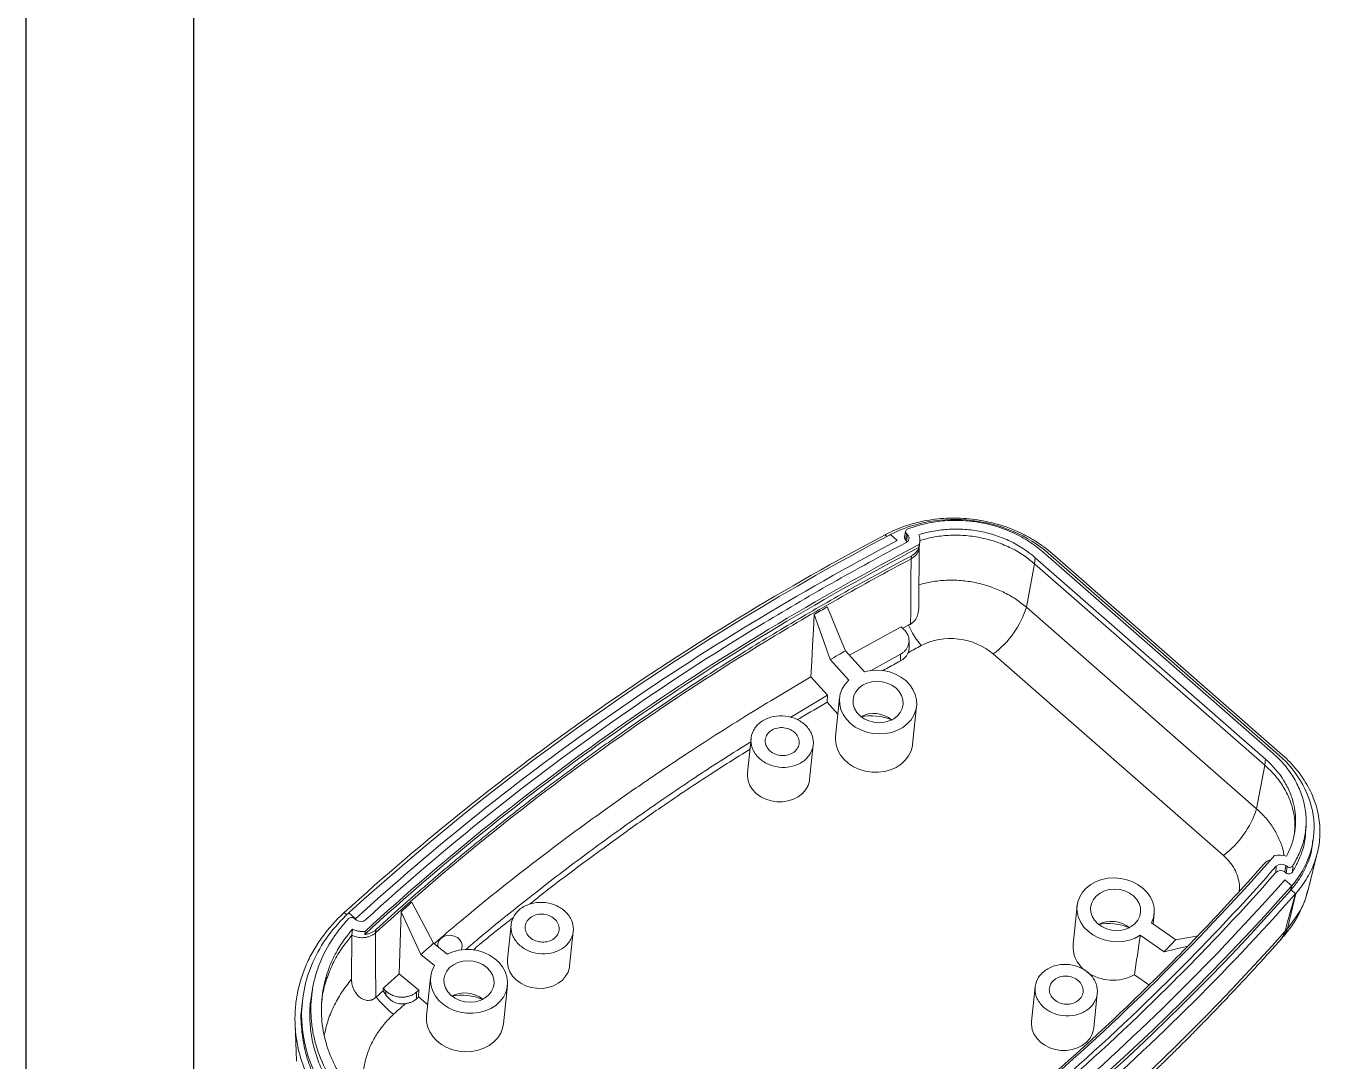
# Model space of a CAD drawing. Header units: inches. Extents: x 2768 to 3285, y 323 to 492.
# Drawn here: x 3046.95 to 3094.58, y 352.62 to 390.72 of the extents above; entities that cross this region are included whole.
import ezdxf

# ---------------------------------------------------------------- set-up
doc = ezdxf.new("R2010")
doc.units = ezdxf.units.IN

msp = doc.modelspace()

# ---------------------------------------------------------------- linework, layer by layer
for p, q in [((3046.948, 491.935), (3046.948, 323.421)), ((3053.115, 487.923), (3053.115, 327.433)), ((3046.948, 401.437), (3046.948, 323.421))]:
    msp.add_line(p, q)
at = {"color": 7, "linetype": 'Continuous', "lineweight": 15}
for p, q in [((3079.012, 371.779), (3078.762, 371.998)), ((3079.012, 371.779), (3078.762, 371.998)), ((3079.323, 372.123), (3079.286, 371.899)), ((3079.353, 372.036), (3079.318, 371.803)), ((3079.395, 371.992), (3079.353, 372.036)), ((3078.638, 371.932), (3078.569, 371.992)), ((3079.318, 371.803), (3079.36, 371.759)), ((3079.36, 371.759), (3079.395, 371.992)), ((3079.36, 371.759), (3079.383, 371.731)), ((3079.812, 371.521), (3079.824, 371.634)), ((3079.814, 369.42), (3079.828, 371.542)), ((3079.826, 371.518), (3079.849, 371.744)), ((3079.536, 371.215), (3079.524, 371.102)), ((3084.072, 370.922), (3084.096, 371.148)), ((3092.568, 363.737), (3084.096, 371.148)), ((3084.371, 371.361), (3092.843, 363.951)), ((3084.573, 371.311), (3093.045, 363.9)), ((3084.722, 371.297), (3093.194, 363.886)), ((3083.769, 369.323), (3084.072, 370.922)), ((3092.544, 363.511), (3084.072, 370.922)), ((3083.769, 369.323), (3092.241, 361.912)), ((3079.158, 368.61), (3077.258, 367.561)), ((3079.158, 368.61), (3079.261, 368.511)), ((3079.426, 368.662), (3079.218, 368.552)), ((3077.112, 367.723), (3077.808, 366.954)), ((3079.449, 367.848), (3079.451, 368.091)), ((3077.235, 366.642), (3076.55, 367.399)), ((3079.131, 367.596), (3078.03, 366.983)), ((3082.545, 367.607), (3091.017, 360.196)), ((3075.838, 366.761), (3076.448, 366.088)), ((3076.448, 366.088), (3075.094, 365.278)), ((3076.448, 366.088), (3076.434, 365.831)), ((3076.434, 365.831), (3076.831, 365.393)), ((3076.893, 365.987), (3076.745, 364.574)), ((3079.579, 364.276), (3079.728, 365.689)), ((3073.637, 364.501), (3073.504, 363.229)), ((3075.791, 362.989), (3075.925, 364.261)), ((3092.544, 363.511), (3092.241, 361.912)), ((3092.568, 363.737), (3092.544, 363.511)), ((3094.051, 361.096), (3094.061, 361.323)), ((3094.324, 360.747), (3094.339, 360.888)), ((3094.141, 358.93), (3094.475, 360.277)), ((3092.949, 359.561), (3092.962, 359.794)), ((3093.311, 359.818), (3093.279, 359.584)), ((3093.362, 359.781), (3093.311, 359.818)), ((3093.362, 359.781), (3093.329, 359.546)), ((3093.574, 359.813), (3093.563, 359.582)), ((3093.279, 359.584), (3093.329, 359.546)), ((3093.532, 359.077), (3093.282, 359.296)), ((3093.282, 359.296), (3093.532, 359.077)), ((3093.382, 357.509), (3093.685, 358.797)), ((3093.512, 359.054), (3093.497, 358.913)), ((3093.507, 358.925), (3093.671, 358.781)), ((3093.671, 358.781), (3093.507, 358.925)), ((3093.685, 358.797), (3093.671, 358.781)), ((3061.152, 358.474), (3061.954, 356.962)), ((3085.635, 358.34), (3085.486, 356.927)), ((3058.666, 358.089), (3058.761, 358.006)), ((3058.831, 358.079), (3058.84, 358.087)), ((3058.831, 358.079), (3059.078, 357.863)), ((3058.831, 358.079), (3059.078, 357.863)), ((3059.022, 357.883), (3059.114, 357.815)), ((3060.754, 358.123), (3060.684, 355.831)), ((3061.486, 356.549), (3060.754, 358.123)), ((3088.373, 357.711), (3089.264, 357.093)), ((3088.43, 357.672), (3088.469, 358.042)), ((3058.943, 357.253), (3058.931, 355.636)), ((3058.943, 357.253), (3058.967, 357.479)), ((3059.428, 357.396), (3059.416, 357.283)), ((3059.828, 357.458), (3059.816, 357.345)), ((3064.804, 357.639), (3064.671, 356.368)), ((3066.958, 356.127), (3067.092, 357.399)), ((3088.838, 356.65), (3087.962, 357.258)), ((3061.954, 356.962), (3062.453, 356.554)), ((3061.99, 356.137), (3061.486, 356.549)), ((3060.684, 355.831), (3061.407, 355.241)), ((3061.838, 355.706), (3061.689, 354.293)), ((3064.523, 353.995), (3064.672, 355.408)), ((3084.092, 355.356), (3083.958, 354.084)), ((3087.743, 355.802), (3088.274, 355.433)), ((3057.499, 355.284), (3057.461, 355.06)), ((3060.096, 355.303), (3060.198, 355.204)), ((3060.198, 355.204), (3060.199, 355.058)), ((3061.319, 355.163), (3061.407, 355.241)), ((3061.319, 354.915), (3061.319, 355.163)), ((3061.407, 355.241), (3061.399, 354.986)), ((3061.399, 354.986), (3061.733, 354.713)), ((3086.246, 353.843), (3086.379, 355.115)), ((3057.122, 354.812), (3057.107, 354.671)), ((3056.854, 354.012), (3056.901, 352.625))]:
    msp.add_line(p, q, dxfattribs=at)
at = {"color": 7, "linetype": 'Continuous', "lineweight": 15, "flags": 128}
for points in [[(3078.589, 372.002), (3078.578, 371.996), (3078.569, 371.992)], [(3076.439, 369.339), (3076.58, 368.999), (3076.722, 368.66), (3076.917, 368.191), (3077.112, 367.723)], [(3075.961, 369.063), (3075.93, 368.488), (3075.9, 367.912), (3075.869, 367.337), (3075.838, 366.761)], [(3076.55, 367.399), (3076.426, 367.749), (3076.302, 368.099), (3076.131, 368.581), (3075.961, 369.063)], [(3079.131, 367.596), (3079.13, 367.472), (3079.13, 367.347)], [(3077.808, 366.954), (3078.034, 366.999), (3078.267, 367.013), (3078.502, 366.995), (3078.731, 366.946), (3078.949, 366.866), (3079.15, 366.758), (3079.327, 366.625), (3079.477, 366.471), (3079.595, 366.299), (3079.678, 366.115), (3079.724, 365.923), (3079.731, 365.729), (3079.7, 365.538), (3079.63, 365.355), (3079.525, 365.185), (3079.386, 365.033), (3079.219, 364.903), (3079.026, 364.799), (3078.814, 364.722), (3078.588, 364.677), (3078.355, 364.662), (3078.12, 364.68), (3077.891, 364.73), (3077.673, 364.81), (3077.472, 364.917), (3077.294, 365.05), (3077.145, 365.205), (3077.026, 365.376), (3076.943, 365.56), (3076.897, 365.752), (3076.89, 365.946), (3076.921, 366.137), (3076.991, 366.32), (3077.096, 366.49), (3077.235, 366.642)], [(3078.97, 366.35), (3079.09, 366.221), (3079.176, 366.075), (3079.224, 365.919), (3079.232, 365.76), (3079.2, 365.604), (3079.129, 365.458), (3079.023, 365.329), (3078.885, 365.222), (3078.722, 365.142), (3078.541, 365.092), (3078.35, 365.075), (3078.158, 365.091), (3077.972, 365.14), (3077.801, 365.22), (3077.652, 365.326), (3077.532, 365.455), (3077.446, 365.6), (3077.397, 365.756), (3077.389, 365.916), (3077.421, 366.072), (3077.492, 366.218), (3077.598, 366.347), (3077.736, 366.454), (3077.899, 366.534), (3078.08, 366.584), (3078.271, 366.601), (3078.464, 366.585), (3078.65, 366.536), (3078.821, 366.456), (3078.97, 366.35)], [(3076.745, 364.574), (3076.74, 364.454), (3076.763, 364.259), (3076.825, 364.068), (3076.924, 363.888), (3077.057, 363.722), (3077.221, 363.576), (3077.411, 363.453), (3077.621, 363.357), (3077.847, 363.29), (3078.081, 363.255), (3078.317, 363.252), (3078.549, 363.282), (3078.771, 363.343), (3078.975, 363.434), (3079.157, 363.552), (3079.312, 363.695), (3079.435, 363.857), (3079.523, 364.036), (3079.573, 364.225), (3079.579, 364.276)], [(3073.504, 363.229), (3073.5, 363.113), (3073.527, 362.938), (3073.593, 362.77), (3073.694, 362.613), (3073.828, 362.473), (3073.99, 362.354), (3074.174, 362.262), (3074.374, 362.198), (3074.584, 362.165), (3074.795, 362.164), (3075.002, 362.196), (3075.197, 362.258), (3075.372, 362.35), (3075.524, 362.467), (3075.645, 362.607), (3075.732, 362.763), (3075.783, 362.931), (3075.791, 362.989)], [(3087.962, 357.258), (3087.77, 357.153), (3087.558, 357.076), (3087.332, 357.03), (3087.099, 357.016), (3086.864, 357.033), (3086.635, 357.082), (3086.417, 357.162), (3086.216, 357.269), (3086.038, 357.402), (3085.888, 357.556), (3085.769, 357.727), (3085.685, 357.911), (3085.639, 358.103), (3085.631, 358.297), (3085.662, 358.488), (3085.731, 358.671), (3085.836, 358.841), (3085.974, 358.994), (3086.141, 359.124), (3086.334, 359.229), (3086.545, 359.306), (3086.771, 359.352), (3087.004, 359.367), (3087.239, 359.349), (3087.468, 359.3), (3087.687, 359.221), (3087.887, 359.114), (3088.066, 358.981), (3088.216, 358.827), (3088.335, 358.656), (3088.418, 358.472), (3088.465, 358.28), (3088.473, 358.086), (3088.442, 357.895), (3088.373, 357.711)], [(3087.711, 358.703), (3087.831, 358.574), (3087.917, 358.429), (3087.965, 358.273), (3087.974, 358.113), (3087.942, 357.957), (3087.871, 357.811), (3087.764, 357.682), (3087.626, 357.575), (3087.464, 357.495), (3087.283, 357.445), (3087.092, 357.428), (3086.899, 357.444), (3086.713, 357.493), (3086.542, 357.573), (3086.393, 357.679), (3086.273, 357.808), (3086.187, 357.954), (3086.139, 358.11), (3086.13, 358.269), (3086.162, 358.425), (3086.233, 358.571), (3086.34, 358.7), (3086.478, 358.807), (3086.64, 358.887), (3086.821, 358.937), (3087.012, 358.954), (3087.205, 358.938), (3087.391, 358.889), (3087.562, 358.809), (3087.711, 358.703)], [(3093.287, 357.403), (3093.383, 357.747), (3093.479, 358.092), (3093.575, 358.437), (3093.671, 358.781)], [(3093.671, 358.781), (3093.575, 358.437), (3093.479, 358.092), (3093.383, 357.747), (3093.287, 357.403)], [(3093.532, 359.077), (3093.525, 359.034), (3093.518, 358.991), (3093.512, 358.958), (3093.507, 358.925)], [(3093.532, 359.077), (3093.526, 359.039), (3093.52, 359.001), (3093.513, 358.963), (3093.507, 358.925)], [(3058.666, 358.089), (3058.658, 358.082), (3058.652, 358.076)], [(3062.115, 356.83), (3062.114, 356.833), (3062.11, 356.943), (3062.146, 357.049), (3062.218, 357.139), (3062.321, 357.207), (3062.444, 357.246), (3062.577, 357.253), (3062.708, 357.227), (3062.826, 357.171), (3062.92, 357.089), (3062.982, 356.988), (3063.005, 356.879), (3062.989, 356.769), (3062.965, 356.717)], [(3062.115, 356.83), (3062.114, 356.833), (3062.11, 356.943), (3062.146, 357.049), (3062.218, 357.139), (3062.321, 357.207), (3062.444, 357.246), (3062.577, 357.253), (3062.708, 357.227), (3062.826, 357.171), (3062.92, 357.089), (3062.982, 356.988), (3063.005, 356.879), (3062.989, 356.769), (3062.965, 356.717)], [(3089.264, 357.093), (3089.469, 357.129), (3089.674, 357.165), (3089.958, 357.215), (3090.064, 357.234)], [(3089.674, 356.841), (3089.66, 356.838), (3089.441, 356.788), (3089.14, 356.719), (3088.838, 356.65)], [(3093.239, 357.221), (3093.227, 357.208), (3093.227, 357.207)], [(3062.453, 356.554), (3062.657, 356.643), (3062.878, 356.702), (3063.109, 356.73), (3063.344, 356.726), (3063.576, 356.69), (3063.8, 356.623), (3064.008, 356.527), (3064.197, 356.405), (3064.359, 356.26), (3064.492, 356.095), (3064.59, 355.916), (3064.653, 355.727), (3064.677, 355.533), (3064.662, 355.34), (3064.609, 355.153), (3064.519, 354.976), (3064.395, 354.816), (3064.239, 354.676), (3064.057, 354.56), (3063.853, 354.471), (3063.632, 354.412), (3063.401, 354.384), (3063.166, 354.388), (3062.934, 354.423), (3062.71, 354.49), (3062.501, 354.586), (3062.313, 354.708), (3062.15, 354.854), (3062.018, 355.018), (3061.919, 355.198), (3061.857, 355.387), (3061.833, 355.58), (3061.847, 355.774), (3061.9, 355.961), (3061.99, 356.137)], [(3063.914, 356.069), (3064.034, 355.94), (3064.12, 355.794), (3064.168, 355.638), (3064.176, 355.479), (3064.144, 355.323), (3064.074, 355.177), (3063.967, 355.048), (3063.829, 354.941), (3063.666, 354.86), (3063.485, 354.811), (3063.295, 354.794), (3063.102, 354.81), (3062.916, 354.859), (3062.745, 354.938), (3062.596, 355.045), (3062.476, 355.174), (3062.39, 355.319), (3062.341, 355.475), (3062.333, 355.635), (3062.365, 355.791), (3062.436, 355.937), (3062.543, 356.066), (3062.68, 356.173), (3062.843, 356.253), (3063.024, 356.303), (3063.215, 356.32), (3063.408, 356.304), (3063.594, 356.255), (3063.765, 356.175), (3063.914, 356.069)], [(3064.671, 356.368), (3064.667, 356.251), (3064.694, 356.077), (3064.76, 355.908), (3064.861, 355.751), (3064.995, 355.611), (3065.157, 355.493), (3065.341, 355.4), (3065.541, 355.336), (3065.751, 355.303), (3065.962, 355.302), (3066.169, 355.334), (3066.364, 355.397), (3066.539, 355.488), (3066.691, 355.606), (3066.812, 355.745), (3066.899, 355.901), (3066.95, 356.069), (3066.958, 356.127)], [(3060.096, 355.303), (3060.096, 355.258), (3060.096, 355.213)], [(3061.689, 354.293), (3061.688, 354.283), (3061.689, 354.088), (3061.73, 353.894), (3061.808, 353.707), (3061.922, 353.532), (3062.069, 353.374), (3062.245, 353.238), (3062.445, 353.126), (3062.662, 353.043), (3062.892, 352.99), (3063.128, 352.968), (3063.364, 352.98), (3063.592, 353.023), (3063.807, 353.098), (3064.002, 353.201), (3064.173, 353.331), (3064.314, 353.482), (3064.422, 353.653), (3064.493, 353.836), (3064.523, 353.995)], [(3083.958, 354.084), (3083.955, 353.967), (3083.982, 353.793), (3084.048, 353.624), (3084.149, 353.467), (3084.283, 353.327), (3084.444, 353.209), (3084.629, 353.116), (3084.829, 353.052), (3085.038, 353.019), (3085.25, 353.019), (3085.457, 353.05), (3085.651, 353.113), (3085.827, 353.204), (3085.978, 353.322), (3086.1, 353.461), (3086.187, 353.618), (3086.237, 353.786), (3086.246, 353.843)]]:
    msp.add_lwpolyline(points, dxfattribs=at)
at = {"color": 8, "linetype": 'Continuous', "lineweight": 15, "flags": 128}
msp.add_lwpolyline([(3093.382, 357.509), (3093.322, 357.345), (3093.239, 357.221)], dxfattribs=at)
at = {"color": 7, "linetype": 'Continuous', "lineweight": 15}
for centre, radius, start, end in [((3079.426, 372.108), 0.103, 102.1091, 224.7812), ((3079.396, 371.883), 0.112, 171.5934, 225.873), ((3079.273, 371.866), 0.176, 294.3746, 45.8606), ((3080.548, 370.326), 3.373, 306.2995, 342.7115), ((3083.132, 370.469), 4.124, 205.9942, 218.3366), ((3078.153, 364.341), 1.074, 51.0183, 116.9766), ((3078.037, 363.234), 2.097, 67.8095, 100.1854), ((3088.979, 362.944), 3.421, 306.5623, 342.4487), ((3093.127, 359.382), 0.253, 53.1558, 134.7186), ((3093.151, 359.604), 0.268, 53.1558, 134.7186), ((3093.453, 359.898), 0.148, 232.1403, 325.0145), ((3093.429, 359.675), 0.163, 232.1403, 325.0145), ((3058.93, 357.761), 0.153, 53.1255, 135.078), ((3059.276, 358.034), 0.272, 233.5538, 309.4963), ((3086.895, 356.694), 1.074, 51.0183, 116.9766), ((3086.778, 355.587), 2.097, 67.8095, 100.1854), ((3086.597, 356.847), 1.113, 175.8803, 232.0294), ((3086.952, 357.263), 1.662, 234.7487, 298.4108), ((3062.529, 357.037), 3.38, 217.3946, 232.6853), ((3063.097, 354.06), 1.074, 51.0183, 116.9766), ((3062.981, 352.953), 2.097, 67.8095, 100.1854)]:
    msp.add_arc(centre, radius, start, end, dxfattribs=at)
msp.add_ellipse((3087.537, 362.806), major_axis=(3.285, 23.966), ratio=0.049828, start_param=4.422654, end_param=4.485628, dxfattribs=at)
for points, knots in [([(3078.589, 372.002), (3078.822, 372.126), (3079.067, 372.23), (3079.573, 372.402), (3079.835, 372.469), (3080.242, 372.542), (3080.38, 372.561), (3080.656, 372.589), (3080.794, 372.598), (3081.209, 372.61), (3081.487, 372.599), (3081.905, 372.55), (3082.045, 372.529), (3082.319, 372.477), (3082.454, 372.447), (3082.855, 372.341), (3083.115, 372.251), (3083.495, 372.088), (3083.619, 372.029), (3083.859, 371.904), (3083.975, 371.837), (3084.313, 371.626), (3084.525, 371.469), (3084.722, 371.297)], [0, 0, 0, 0, 0.125, 0.125, 0.25, 0.25, 0.3125, 0.3125, 0.375, 0.375, 0.5, 0.5, 0.5625, 0.5625, 0.625, 0.625, 0.75, 0.75, 0.8125, 0.8125, 0.875, 0.875, 1, 1, 1, 1]), ([(3078.762, 371.998), (3079.645, 372.457), (3080.706, 372.641), (3082.821, 372.397), (3083.822, 371.968), (3084.573, 371.311)], [0, 0, 0, 0, 0.4945545, 0.4945545, 0.9945545, 0.9945545, 0.9945545, 0.9945545]), ([(3084.371, 371.361), (3084.213, 371.5), (3084.043, 371.628), (3083.772, 371.802), (3083.679, 371.858), (3083.487, 371.963), (3083.389, 372.012), (3083.092, 372.149), (3082.886, 372.228), (3082.568, 372.326), (3082.46, 372.356), (3082.241, 372.408), (3082.131, 372.43), (3081.799, 372.486), (3081.577, 372.509), (3081.242, 372.521), (3081.13, 372.522), (3080.906, 372.516), (3080.793, 372.509), (3080.46, 372.477), (3080.243, 372.442), (3079.924, 372.368), (3079.819, 372.339), (3079.663, 372.292), (3079.612, 372.275), (3079.508, 372.242), (3079.456, 372.225), (3079.404, 372.208)], [0, 0, 0, 0, 0.125, 0.125, 0.1875, 0.1875, 0.25, 0.25, 0.375, 0.375, 0.4375, 0.4375, 0.5, 0.5, 0.625, 0.625, 0.6875, 0.6875, 0.75, 0.75, 0.875, 0.875, 0.9375, 0.9375, 0.96875, 0.96875, 1, 1, 1, 1]), ([(3084.096, 371.148), (3083.822, 371.387), (3083.515, 371.589), (3083.002, 371.835), (3082.824, 371.907), (3082.461, 372.027), (3082.275, 372.076), (3081.896, 372.151), (3081.701, 372.177), (3081.314, 372.204), (3081.122, 372.206), (3080.738, 372.185), (3080.546, 372.163), (3080.17, 372.095), (3079.987, 372.049), (3079.81, 371.992)], [0, 0, 0, 0, 0.25, 0.25, 0.375, 0.375, 0.5, 0.5, 0.625, 0.625, 0.75, 0.75, 0.875, 0.875, 1, 1, 1, 1]), ([(3078.569, 371.992), (3076.737, 371.022), (3074.943, 370.003), (3071.433, 367.866), (3069.721, 366.749), (3067.222, 365.005), (3066.4, 364.411), (3064.781, 363.202), (3063.985, 362.586), (3061.639, 360.712), (3060.127, 359.422), (3058.666, 358.089)], [0.0008022, 0.0008022, 0.0008022, 0.0008022, 0.2499054, 0.2499054, 0.4999054, 0.4999054, 0.6249054, 0.6249054, 0.7499054, 0.7499054, 0.9991032, 0.9991032, 0.9991032, 0.9991032]), ([(3059.078, 357.863), (3060.535, 359.188), (3062.021, 360.464), (3063.568, 361.701), (3065.152, 362.969), (3066.791, 364.194), (3068.476, 365.37), (3070.162, 366.547), (3071.895, 367.675), (3073.676, 368.756), (3075.414, 369.811), (3077.188, 370.811), (3079.012, 371.779)], [0.0059305, 0.0059305, 0.0059305, 0.0059305, 0.25, 0.25, 0.25, 0.5, 0.5, 0.5, 0.75, 0.75, 0.75, 0.9940697, 0.9940697, 0.9940697, 0.9940697]), ([(3079.012, 371.779), (3077.188, 370.811), (3075.414, 369.811), (3073.676, 368.756), (3071.895, 367.675), (3070.162, 366.547), (3068.476, 365.37), (3066.791, 364.194), (3065.152, 362.969), (3063.568, 361.701), (3062.021, 360.464), (3060.535, 359.188), (3059.078, 357.863)], [0.0059305, 0.0059305, 0.0059305, 0.0059305, 0.2500003, 0.2500003, 0.2500003, 0.5000003, 0.5000003, 0.5000003, 0.7500003, 0.7500003, 0.7500003, 0.9940697, 0.9940697, 0.9940697, 0.9940697]), ([(3059.416, 357.283), (3062.401, 360.027), (3065.606, 362.603), (3072.425, 367.361), (3076.041, 369.539), (3079.812, 371.521)], [0, 0, 0, 0, 0.5, 0.5, 1, 1, 1, 1]), ([(3079.824, 371.634), (3076.053, 369.652), (3072.437, 367.474), (3065.618, 362.716), (3062.413, 360.14), (3059.428, 357.396)], [0, 0, 0, 0, 0.5, 0.5, 1, 1, 1, 1]), ([(3059.449, 357.824), (3060.909, 359.157), (3062.422, 360.45), (3065.55, 362.949), (3067.165, 364.155), (3070.491, 366.474), (3072.201, 367.588), (3074.833, 369.186), (3075.721, 369.707), (3077.518, 370.725), (3078.427, 371.221), (3079.345, 371.706)], [0, 0, 0, 0, 0.25, 0.25, 0.5, 0.5, 0.75, 0.75, 0.875, 0.875, 1, 1, 1, 1]), ([(3079.536, 371.215), (3079.552, 371.224), (3079.585, 371.243), (3079.629, 371.274), (3079.67, 371.308), (3079.72, 371.358), (3079.773, 371.427), (3079.799, 371.489), (3079.812, 371.521)], [0, 0, 0, 0, 0.1252885, 0.2492738, 0.3728422, 0.4968891, 0.746322, 1, 1, 1, 1]), ([(3079.81, 371.992), (3079.816, 371.978), (3079.828, 371.948), (3079.84, 371.903), (3079.849, 371.858), (3079.854, 371.798), (3079.85, 371.722), (3079.833, 371.663), (3079.824, 371.634)], [0, 0, 0, 0, 0.12627, 0.251431, 0.376234, 0.501439, 0.7489, 1, 1, 1, 1]), ([(3079.847, 371.781), (3080.008, 371.826), (3080.351, 371.921), (3080.904, 371.98), (3081.486, 371.977), (3082.063, 371.899), (3082.625, 371.752), (3083.155, 371.537), (3083.648, 371.264), (3083.931, 371.036), (3084.072, 370.922)], [0, 0, 0, 0, 0.112531, 0.239686, 0.365977, 0.493249, 0.619528, 0.746692, 0.873165, 1, 1, 1, 1]), ([(3059.816, 357.345), (3061.264, 358.666), (3062.761, 359.946), (3065.86, 362.42), (3067.462, 363.616), (3070.755, 365.914), (3072.448, 367.018), (3075.056, 368.604), (3075.936, 369.12), (3077.715, 370.129), (3078.615, 370.621), (3079.524, 371.102)], [0, 0, 0, 0, 0.25, 0.25, 0.5, 0.5, 0.75, 0.75, 0.875, 0.875, 1, 1, 1, 1]), ([(3059.828, 357.458), (3059.988, 357.604), (3060.31, 357.897), (3060.798, 358.331), (3061.29, 358.763), (3061.785, 359.192), (3062.284, 359.617), (3062.787, 360.04), (3063.294, 360.459), (3063.805, 360.876), (3064.32, 361.289), (3064.838, 361.7), (3065.361, 362.107), (3065.887, 362.512), (3066.417, 362.913), (3066.951, 363.311), (3067.489, 363.706), (3068.03, 364.099), (3068.576, 364.488), (3069.27, 364.976), (3070.117, 365.559), (3071.121, 366.231), (3072.135, 366.893), (3073.161, 367.544), (3074.196, 368.184), (3075.243, 368.812), (3076.3, 369.43), (3077.368, 370.037), (3078.445, 370.633), (3079.172, 371.021), (3079.536, 371.215)], [0, 0, 0, 0, 0.027739, 0.055475, 0.08321, 0.110944, 0.13868, 0.166418, 0.19416, 0.221908, 0.249663, 0.277426, 0.305199, 0.332982, 0.360779, 0.388589, 0.416415, 0.444257, 0.472118, 0.499998, 0.549965, 0.599919, 0.649866, 0.699816, 0.749775, 0.799752, 0.849756, 0.899793, 0.949871, 1, 1, 1, 1]), ([(3079.818, 371.519), (3079.813, 371.476), (3079.801, 371.371), (3079.7, 371.219), (3079.583, 371.141), (3079.524, 371.102)], [0, 0, 0, 0, 0.254666, 0.627344, 1, 1, 1, 1]), ([(3079.813, 369.42), (3079.812, 369.356), (3079.81, 369.228), (3079.769, 369.024), (3079.69, 368.866), (3079.595, 368.761), (3079.537, 368.725), (3079.508, 368.706)], [0, 0, 0, 0, 0.238314, 0.477824, 0.737863, 0.869924, 1, 1, 1, 1]), ([(3079.508, 368.706), (3079.495, 368.699), (3079.467, 368.684), (3079.44, 368.669), (3079.426, 368.662)], [0, 0, 0, 0, 0.500032, 1, 1, 1, 1]), ([(3079.261, 368.511), (3079.271, 368.5), (3079.304, 368.468), (3079.362, 368.393), (3079.422, 368.279), (3079.453, 368.147), (3079.45, 368.023), (3079.423, 367.914), (3079.374, 367.815), (3079.307, 367.728), (3079.226, 367.653), (3079.162, 367.615), (3079.131, 367.596)], [0, 0, 0, 0, 0.037371, 0.118812, 0.249892, 0.386442, 0.49987, 0.604464, 0.708188, 0.809518, 0.907131, 1, 1, 1, 1]), ([(3079.898, 367.912), (3080.298, 368.123), (3080.787, 368.211), (3081.751, 368.1), (3082.205, 367.905), (3082.545, 367.607)], [0, 0, 0, 0, 0.5, 0.5, 1, 1, 1, 1]), ([(3079.413, 367.653), (3079.434, 367.71), (3079.456, 367.773), (3079.448, 367.842), (3079.447, 367.848)], [0, 0, 0, 0, 0.917839, 1, 1, 1, 1]), ([(3078.467, 366.984), (3078.521, 367.014), (3078.741, 367.136), (3078.962, 367.256), (3079.13, 367.347)], [0, 0, 0, 0, 0.2436264, 1, 1, 1, 1]), ([(3079.13, 367.347), (3079.145, 367.356), (3079.177, 367.374), (3079.221, 367.405), (3079.262, 367.439), (3079.3, 367.477), (3079.335, 367.517), (3079.366, 367.56), (3079.392, 367.606), (3079.406, 367.637), (3079.413, 367.653)], [0, 0, 0, 0, 0.119242, 0.240878, 0.364577, 0.489967, 0.616644, 0.744176, 0.872114, 1, 1, 1, 1]), ([(3061.973, 356.946), (3062.287, 357.217), (3063.296, 358.083), (3064.845, 359.323), (3066.609, 360.674), (3068.114, 361.775), (3069.726, 362.907), (3071.61, 364.17), (3073.695, 365.495), (3075.179, 366.372), (3075.838, 366.761)], [0, 0, 0, 0, 0.074501, 0.238774, 0.353936, 0.469149, 0.568531, 0.701089, 0.867084, 1, 1, 1, 1]), ([(3075.341, 365.184), (3075.379, 365.207), (3075.74, 365.426), (3076.106, 365.64), (3076.434, 365.831)], [0, 0, 0, 0, 0.103666, 1, 1, 1, 1]), ([(3073.962, 363.745), (3073.857, 363.837), (3073.773, 363.945), (3073.66, 364.179), (3073.632, 364.305), (3073.635, 364.553), (3073.666, 364.675), (3073.783, 364.9), (3073.87, 365.001), (3074.084, 365.168), (3074.212, 365.233), (3074.491, 365.316), (3074.641, 365.335), (3074.942, 365.322), (3075.092, 365.291), (3075.368, 365.185), (3075.495, 365.11), (3075.706, 364.925), (3075.789, 364.817), (3075.902, 364.583), (3075.93, 364.458), (3075.928, 364.21), (3075.896, 364.087), (3075.779, 363.862), (3075.692, 363.761), (3075.478, 363.594), (3075.35, 363.529), (3075.071, 363.446), (3074.921, 363.427), (3074.62, 363.44), (3074.47, 363.471), (3074.194, 363.577), (3074.067, 363.653), (3073.962, 363.745)], [0, 0, 0, 0, 0.0625, 0.0625, 0.125, 0.125, 0.1875, 0.1875, 0.25, 0.25, 0.3125, 0.3125, 0.375, 0.375, 0.4375, 0.4375, 0.5, 0.5, 0.5625, 0.5625, 0.625, 0.625, 0.6875, 0.6875, 0.75, 0.75, 0.8125, 0.8125, 0.875, 0.875, 0.9375, 0.9375, 1, 1, 1, 1]), ([(3074.336, 364.035), (3074.393, 363.985), (3074.462, 363.944), (3074.612, 363.886), (3074.694, 363.87), (3074.857, 363.863), (3074.939, 363.873), (3075.09, 363.918), (3075.16, 363.953), (3075.276, 364.044), (3075.323, 364.099), (3075.387, 364.221), (3075.404, 364.288), (3075.406, 364.423), (3075.39, 364.491), (3075.329, 364.618), (3075.283, 364.677), (3075.169, 364.777), (3075.1, 364.818), (3074.95, 364.876), (3074.868, 364.893), (3074.705, 364.899), (3074.623, 364.889), (3074.472, 364.844), (3074.402, 364.809), (3074.286, 364.718), (3074.239, 364.663), (3074.175, 364.541), (3074.158, 364.474), (3074.156, 364.339), (3074.172, 364.271), (3074.233, 364.144), (3074.279, 364.085), (3074.336, 364.035)], [0, 0, 0, 0, 0.0625, 0.0625, 0.125, 0.125, 0.1875, 0.1875, 0.25, 0.25, 0.3125, 0.3125, 0.375, 0.375, 0.4375, 0.4375, 0.5, 0.5, 0.5625, 0.5625, 0.625, 0.625, 0.6875, 0.6875, 0.75, 0.75, 0.8125, 0.8125, 0.875, 0.875, 0.9375, 0.9375, 1, 1, 1, 1]), ([(3073.624, 364.371), (3073.288, 364.162), (3072.317, 363.555), (3070.75, 362.511), (3068.919, 361.237), (3067.123, 359.923), (3065.366, 358.565), (3064.031, 357.495), (3063.296, 356.866), (3063.119, 356.715)], [0, 0, 0, 0, 0.0899671, 0.2602732, 0.4305792, 0.6020584, 0.7735376, 0.9454134, 1, 1, 1, 1]), ([(3065.492, 358.402), (3065.585, 358.477), (3066.174, 358.953), (3067.299, 359.798), (3068.786, 360.891), (3070.385, 362.011), (3071.955, 363.073), (3073.094, 363.787), (3073.595, 364.102)], [0, 0, 0, 0, 0.03644, 0.232368, 0.428296, 0.59732, 0.822767, 1, 1, 1, 1]), ([(3092.843, 363.951), (3093.001, 363.812), (3093.146, 363.665), (3093.341, 363.432), (3093.403, 363.351), (3093.519, 363.187), (3093.572, 363.104), (3093.721, 362.851), (3093.804, 362.677), (3093.904, 362.41), (3093.933, 362.319), (3093.983, 362.136), (3094.004, 362.043), (3094.052, 361.767), (3094.066, 361.583), (3094.062, 361.307), (3094.056, 361.215), (3094.035, 361.03), (3094.02, 360.938), (3093.962, 360.666), (3093.906, 360.489), (3093.798, 360.231), (3093.757, 360.147), (3093.69, 360.021), (3093.667, 359.98), (3093.62, 359.896), (3093.597, 359.855), (3093.574, 359.813)], [0, 0, 0, 0, 0.125, 0.125, 0.1875, 0.1875, 0.25, 0.25, 0.375, 0.375, 0.4375, 0.4375, 0.5, 0.5, 0.625, 0.625, 0.6875, 0.6875, 0.75, 0.75, 0.875, 0.875, 0.9375, 0.9375, 0.96875, 0.96875, 1, 1, 1, 1]), ([(3093.045, 363.9), (3093.796, 363.243), (3094.257, 362.394), (3094.426, 360.639), (3094.14, 359.777), (3093.532, 359.077)], [0.0054455, 0.0054455, 0.0054455, 0.0054455, 0.5054455, 0.5054455, 1, 1, 1, 1]), ([(3093.635, 361.013), (3093.644, 361.115), (3093.668, 361.376), (3093.606, 361.8), (3093.464, 362.27), (3093.234, 362.719), (3092.933, 363.142), (3092.674, 363.388), (3092.544, 363.511)], [0, 0, 0, 0, 0.113424, 0.291393, 0.467973, 0.64579, 0.822642, 1, 1, 1, 1]), ([(3093.336, 360.16), (3093.415, 360.302), (3093.482, 360.45), (3093.587, 360.755), (3093.625, 360.912), (3093.673, 361.227), (3093.682, 361.385), (3093.672, 361.705), (3093.652, 361.867), (3093.584, 362.183), (3093.536, 362.339), (3093.412, 362.645), (3093.335, 362.796), (3093.067, 363.232), (3092.841, 363.498), (3092.568, 363.737)], [0, 0, 0, 0, 0.125, 0.125, 0.25, 0.25, 0.375, 0.375, 0.5, 0.5, 0.625, 0.625, 0.75, 0.75, 1, 1, 1, 1]), ([(3093.685, 358.797), (3093.848, 358.982), (3093.989, 359.177), (3094.227, 359.583), (3094.324, 359.795), (3094.436, 360.125), (3094.467, 360.238), (3094.518, 360.463), (3094.537, 360.576), (3094.576, 360.917), (3094.578, 361.146), (3094.545, 361.493), (3094.527, 361.609), (3094.481, 361.838), (3094.452, 361.951), (3094.347, 362.287), (3094.254, 362.507), (3094.079, 362.829), (3094.015, 362.935), (3093.878, 363.139), (3093.804, 363.239), (3093.568, 363.53), (3093.391, 363.713), (3093.194, 363.886)], [0, 0, 0, 0, 0.125, 0.125, 0.25, 0.25, 0.3125, 0.3125, 0.375, 0.375, 0.5, 0.5, 0.5625, 0.5625, 0.625, 0.625, 0.75, 0.75, 0.8125, 0.8125, 0.875, 0.875, 1, 1, 1, 1]), ([(3093.563, 359.582), (3093.629, 359.702), (3093.762, 359.942), (3093.942, 360.377), (3094.041, 360.767), (3094.038, 361.031), (3094.037, 361.097)], [0, 0, 0, 0, 0.2523898, 0.5043022, 0.8766675, 1, 1, 1, 1]), ([(3093.507, 358.925), (3093.599, 359.037), (3093.83, 359.319), (3094.1, 359.829), (3094.278, 360.333), (3094.301, 360.648), (3094.309, 360.749)], [0, 0, 0, 0, 0.207387, 0.523281, 0.848338, 1, 1, 1, 1]), ([(3074.452, 344.253), (3077.952, 346.546), (3081.261, 349.031), (3087.428, 354.361), (3090.279, 357.207), (3092.903, 360.193)], [0, 0, 0, 0, 0.5, 0.5, 1, 1, 1, 1]), ([(3074.677, 344.468), (3076.362, 345.582), (3078.001, 346.738), (3081.181, 349.141), (3082.725, 350.388), (3085.703, 352.962), (3087.139, 354.29), (3089.214, 356.342), (3089.892, 357.035), (3091.219, 358.439), (3091.868, 359.151), (3092.505, 359.87)], [0, 0, 0, 0, 0.25, 0.25, 0.5, 0.5, 0.75, 0.75, 0.875, 0.875, 1, 1, 1, 1]), ([(3074.972, 344.245), (3076.672, 345.368), (3078.328, 346.536), (3081.539, 348.961), (3083.095, 350.219), (3086.101, 352.818), (3087.551, 354.16), (3089.643, 356.23), (3090.327, 356.93), (3091.665, 358.349), (3092.32, 359.068), (3092.962, 359.794)], [0, 0, 0, 0, 0.25, 0.25, 0.5, 0.5, 0.75, 0.75, 0.875, 0.875, 1, 1, 1, 1]), ([(3092.505, 359.87), (3092.555, 359.921), (3092.625, 359.992), (3092.728, 360.024), (3092.756, 360.032)], [0, 0, 0, 0, 0.721254, 1, 1, 1, 1]), ([(3074.957, 344.01), (3076.658, 345.132), (3078.314, 346.301), (3081.525, 348.727), (3083.082, 349.985), (3086.088, 352.584), (3087.538, 353.926), (3089.63, 355.997), (3090.314, 356.697), (3091.653, 358.115), (3092.307, 358.834), (3092.949, 359.561)], [0, 0, 0, 0, 0.25, 0.25, 0.5, 0.5, 0.75, 0.75, 0.875, 0.875, 1, 1, 1, 1]), ([(3075.248, 343.717), (3076.94, 344.838), (3078.572, 345.985), (3080.163, 347.184), (3081.792, 348.413), (3083.373, 349.689), (3084.897, 351.006), (3086.421, 352.323), (3087.891, 353.683), (3089.305, 355.084), (3090.686, 356.452), (3092.002, 357.853), (3093.282, 359.296)], [0.0059305, 0.0059305, 0.0059305, 0.0059305, 0.25, 0.25, 0.25, 0.5, 0.5, 0.5, 0.75, 0.75, 0.75, 0.9940697, 0.9940697, 0.9940697, 0.9940697]), ([(3093.282, 359.296), (3092.002, 357.853), (3090.686, 356.452), (3089.305, 355.084), (3087.891, 353.683), (3086.421, 352.323), (3084.897, 351.006), (3083.373, 349.689), (3081.792, 348.413), (3080.163, 347.184), (3078.572, 345.985), (3076.94, 344.838), (3075.248, 343.717)], [0.0059305, 0.0059305, 0.0059305, 0.0059305, 0.2500004, 0.2500004, 0.2500004, 0.5000004, 0.5000004, 0.5000004, 0.7500004, 0.7500004, 0.7500004, 0.9940699, 0.9940699, 0.9940699, 0.9940699]), ([(3093.671, 358.781), (3092.388, 357.331), (3091.048, 355.915), (3088.252, 353.153), (3086.798, 351.811), (3084.537, 349.858), (3083.77, 349.217), (3082.209, 347.957), (3081.416, 347.338), (3079.008, 345.518), (3077.355, 344.351), (3075.655, 343.228)], [0.0008022, 0.0008022, 0.0008022, 0.0008022, 0.2499054, 0.2499054, 0.4999054, 0.4999054, 0.6249054, 0.6249054, 0.7499054, 0.7499054, 0.9991032, 0.9991032, 0.9991032, 0.9991032]), ([(3093.239, 357.221), (3093.357, 357.366), (3093.583, 357.643), (3093.835, 358.09), (3094.021, 358.517), (3094.102, 358.803), (3094.14, 358.938)], [0, 0, 0, 0, 0.286846, 0.549749, 0.787715, 1, 1, 1, 1]), ([(3065.129, 356.883), (3065.023, 356.975), (3064.94, 357.084), (3064.827, 357.317), (3064.799, 357.443), (3064.801, 357.691), (3064.833, 357.813), (3064.95, 358.038), (3065.037, 358.139), (3065.251, 358.306), (3065.379, 358.371), (3065.658, 358.454), (3065.808, 358.473), (3066.109, 358.46), (3066.259, 358.43), (3066.535, 358.323), (3066.662, 358.248), (3066.872, 358.064), (3066.956, 357.955), (3067.069, 357.721), (3067.097, 357.596), (3067.094, 357.348), (3067.063, 357.225), (3066.946, 357.001), (3066.859, 356.899), (3066.645, 356.732), (3066.517, 356.667), (3066.238, 356.584), (3066.088, 356.566), (3065.787, 356.578), (3065.637, 356.609), (3065.361, 356.715), (3065.234, 356.791), (3065.129, 356.883)], [0, 0, 0, 0, 0.0625, 0.0625, 0.125, 0.125, 0.1875, 0.1875, 0.25, 0.25, 0.3125, 0.3125, 0.375, 0.375, 0.4375, 0.4375, 0.5, 0.5, 0.5625, 0.5625, 0.625, 0.625, 0.6875, 0.6875, 0.75, 0.75, 0.8125, 0.8125, 0.875, 0.875, 0.9375, 0.9375, 1, 1, 1, 1]), ([(3058.943, 349.893), (3058.782, 350.033), (3058.63, 350.179), (3058.342, 350.481), (3058.206, 350.638), (3057.826, 351.12), (3057.612, 351.455), (3057.346, 351.979), (3057.266, 352.157), (3057.162, 352.43), (3057.13, 352.522), (3057.071, 352.706), (3057.044, 352.798), (3056.923, 353.258), (3056.867, 353.63), (3056.851, 354.098), (3056.85, 354.192), (3056.854, 354.38), (3056.859, 354.475), (3056.881, 354.756), (3056.907, 354.941), (3057.014, 355.49), (3057.126, 355.848), (3057.319, 356.283), (3057.36, 356.37), (3057.447, 356.542), (3057.493, 356.626), (3057.638, 356.876), (3057.744, 357.037), (3058.087, 357.507), (3058.351, 357.802), (3058.652, 358.076)], [0, 0, 0, 0, 0.0625, 0.0625, 0.125, 0.125, 0.25, 0.25, 0.3125, 0.3125, 0.34375, 0.34375, 0.375, 0.375, 0.5, 0.5, 0.53125, 0.53125, 0.5625, 0.5625, 0.625, 0.625, 0.75, 0.75, 0.78125, 0.78125, 0.8125, 0.8125, 0.875, 0.875, 1, 1, 1, 1]), ([(3059.121, 350.162), (3057.879, 351.249), (3057.15, 352.692), (3057.073, 354.87), (3057.213, 355.591), (3057.808, 356.938), (3058.252, 357.549), (3058.831, 358.079)], [0.0012979, 0.0012979, 0.0012979, 0.0012979, 0.5012979, 0.5012979, 0.7512979, 0.7512979, 1, 1, 1, 1]), ([(3058.822, 357.869), (3058.706, 357.735), (3058.589, 357.603), (3058.372, 357.328), (3058.272, 357.186), (3057.996, 356.752), (3057.846, 356.451), (3057.67, 355.98), (3057.619, 355.819), (3057.537, 355.496), (3057.505, 355.334), (3057.435, 354.845), (3057.424, 354.515), (3057.462, 354.015), (3057.483, 353.848), (3057.545, 353.518), (3057.584, 353.355), (3057.727, 352.869), (3057.857, 352.552), (3058.105, 352.087), (3058.195, 351.935), (3058.391, 351.639), (3058.496, 351.495), (3058.834, 351.076), (3059.087, 350.811), (3059.371, 350.563)], [0, 0, 0, 0, 0.0625, 0.0625, 0.125, 0.125, 0.25, 0.25, 0.3125, 0.3125, 0.375, 0.375, 0.5, 0.5, 0.5625, 0.5625, 0.625, 0.625, 0.75, 0.75, 0.8125, 0.8125, 0.875, 0.875, 1, 1, 1, 1]), ([(3063.406, 356.712), (3063.484, 356.778), (3063.965, 357.19), (3064.467, 357.584), (3064.887, 357.915)], [0, 0, 0, 0, 0.161507, 1, 1, 1, 1]), ([(3065.503, 357.173), (3065.56, 357.123), (3065.629, 357.082), (3065.779, 357.024), (3065.861, 357.008), (3066.024, 357.001), (3066.106, 357.011), (3066.257, 357.056), (3066.327, 357.092), (3066.443, 357.182), (3066.49, 357.237), (3066.554, 357.359), (3066.571, 357.426), (3066.573, 357.561), (3066.557, 357.629), (3066.496, 357.756), (3066.45, 357.815), (3066.336, 357.915), (3066.267, 357.956), (3066.117, 358.014), (3066.035, 358.031), (3065.872, 358.038), (3065.79, 358.027), (3065.639, 357.982), (3065.569, 357.947), (3065.453, 357.856), (3065.406, 357.801), (3065.342, 357.679), (3065.325, 357.612), (3065.323, 357.478), (3065.339, 357.41), (3065.4, 357.282), (3065.446, 357.223), (3065.503, 357.173)], [0, 0, 0, 0, 0.0625, 0.0625, 0.125, 0.125, 0.1875, 0.1875, 0.25, 0.25, 0.3125, 0.3125, 0.375, 0.375, 0.4375, 0.4375, 0.5, 0.5, 0.5625, 0.5625, 0.625, 0.625, 0.6875, 0.6875, 0.75, 0.75, 0.8125, 0.8125, 0.875, 0.875, 0.9375, 0.9375, 1, 1, 1, 1]), ([(3058.967, 357.479), (3058.758, 357.239), (3058.575, 356.984), (3058.342, 356.58), (3058.271, 356.441), (3058.144, 356.159), (3058.089, 356.017), (3057.946, 355.585), (3057.881, 355.29), (3057.831, 354.838), (3057.822, 354.685), (3057.821, 354.381), (3057.828, 354.23), (3057.874, 353.777), (3057.935, 353.478), (3058.076, 353.032), (3058.131, 352.884), (3058.254, 352.594), (3058.324, 352.451), (3058.552, 352.032), (3058.732, 351.764), (3059.046, 351.377), (3059.158, 351.251), (3059.393, 351.008), (3059.516, 350.89), (3059.646, 350.777)], [0, 0, 0, 0, 0.125, 0.125, 0.1875, 0.1875, 0.25, 0.25, 0.375, 0.375, 0.4375, 0.4375, 0.5, 0.5, 0.625, 0.625, 0.6875, 0.6875, 0.75, 0.75, 0.875, 0.875, 0.9375, 0.9375, 1, 1, 1, 1]), ([(3057.832, 354.738), (3057.842, 354.846), (3057.869, 355.154), (3058.006, 355.651), (3058.236, 356.218), (3058.544, 356.76), (3058.811, 357.089), (3058.943, 357.253)], [0, 0, 0, 0, 0.1187355, 0.3383587, 0.5592887, 0.7803546, 1, 1, 1, 1]), ([(3059.816, 357.345), (3059.803, 357.334), (3059.777, 357.312), (3059.734, 357.281), (3059.687, 357.254), (3059.636, 357.229), (3059.582, 357.208), (3059.525, 357.191), (3059.466, 357.178), (3059.404, 357.169), (3059.332, 357.164), (3059.249, 357.167), (3059.152, 357.18), (3059.047, 357.207), (3058.979, 357.237), (3058.943, 357.253)], [0, 0, 0, 0, 0.0592451, 0.1198071, 0.1815172, 0.2441835, 0.3075942, 0.371521, 0.4357245, 0.4999594, 0.5723451, 0.660035, 0.7619343, 0.8761663, 1, 1, 1, 1]), ([(3059.428, 357.396), (3059.408, 357.394), (3059.369, 357.391), (3059.309, 357.392), (3059.249, 357.396), (3059.171, 357.407), (3059.074, 357.431), (3059.003, 357.463), (3058.967, 357.479)], [0, 0, 0, 0, 0.1261, 0.25094, 0.375403, 0.500378, 0.747919, 1, 1, 1, 1]), ([(3059.416, 357.283), (3059.436, 357.285), (3059.476, 357.29), (3059.534, 357.303), (3059.59, 357.32), (3059.661, 357.347), (3059.744, 357.39), (3059.8, 357.435), (3059.828, 357.458)], [0, 0, 0, 0, 0.12687, 0.252335, 0.377309, 0.502716, 0.749304, 1, 1, 1, 1]), ([(3093.287, 357.403), (3093.265, 357.334), (3093.224, 357.212), (3093.149, 357.127), (3093.116, 357.089)], [0, 0, 0, 0, 0.558416, 1, 1, 1, 1]), ([(3093.121, 357.1), (3093.142, 357.121), (3093.22, 357.196), (3093.259, 357.316), (3093.287, 357.403)], [0, 0, 0, 0, 0.273187, 1, 1, 1, 1]), ([(3075.324, 341.715), (3075.492, 341.827), (3075.848, 342.063), (3076.356, 342.408), (3076.841, 342.741), (3077.575, 343.252), (3078.915, 344.206), (3080.255, 345.207), (3081.32, 346.034), (3081.816, 346.425), (3082.322, 346.829), (3082.83, 347.24), (3083.309, 347.633), (3083.75, 348.001), (3084.182, 348.365), (3084.935, 349.007), (3085.989, 349.931), (3086.983, 350.838), (3087.636, 351.448), (3087.973, 351.767), (3088.317, 352.095), (3088.671, 352.437), (3089.022, 352.779), (3089.332, 353.085), (3089.584, 353.337), (3089.801, 353.554), (3090.029, 353.784), (3090.293, 354.053), (3090.58, 354.348), (3090.871, 354.65), (3091.141, 354.932), (3091.395, 355.201), (3091.658, 355.481), (3091.964, 355.81), (3092.333, 356.211), (3092.729, 356.647), (3092.999, 356.951), (3093.127, 357.095)], [0, 0, 0, 0, 0.025008, 0.053119, 0.07647, 0.09835, 0.164725, 0.282126, 0.308335, 0.334618, 0.361794, 0.390092, 0.417218, 0.440309, 0.462909, 0.488887, 0.566063, 0.641299, 0.660876, 0.680499, 0.700766, 0.721862, 0.743768, 0.763777, 0.777896, 0.789677, 0.803262, 0.819642, 0.83829, 0.856463, 0.873767, 0.888865, 0.904254, 0.923567, 0.947124, 0.974925, 1, 1, 1, 1]), ([(3089.264, 357.093), (3089.193, 357.019), (3089.051, 356.871), (3088.909, 356.723), (3088.838, 356.65)], [0, 0, 0, 0, 0.500105, 1, 1, 1, 1]), ([(3060.096, 355.303), (3060.194, 355.391), (3060.389, 355.568), (3060.586, 355.743), (3060.684, 355.831)], [0, 0, 0, 0, 0.500939, 1, 1, 1, 1]), ([(3084.416, 354.599), (3084.311, 354.691), (3084.227, 354.8), (3084.115, 355.034), (3084.086, 355.159), (3084.089, 355.407), (3084.12, 355.53), (3084.238, 355.754), (3084.324, 355.856), (3084.539, 356.022), (3084.667, 356.087), (3084.946, 356.171), (3085.096, 356.189), (3085.397, 356.177), (3085.546, 356.146), (3085.823, 356.04), (3085.95, 355.964), (3086.16, 355.78), (3086.244, 355.671), (3086.356, 355.437), (3086.385, 355.312), (3086.382, 355.064), (3086.351, 354.941), (3086.233, 354.717), (3086.147, 354.615), (3085.933, 354.449), (3085.805, 354.384), (3085.526, 354.3), (3085.375, 354.282), (3085.075, 354.294), (3084.925, 354.325), (3084.648, 354.432), (3084.522, 354.507), (3084.416, 354.599)], [0, 0, 0, 0, 0.0625, 0.0625, 0.125, 0.125, 0.1875, 0.1875, 0.25, 0.25, 0.3125, 0.3125, 0.375, 0.375, 0.4375, 0.4375, 0.5, 0.5, 0.5625, 0.5625, 0.625, 0.625, 0.6875, 0.6875, 0.75, 0.75, 0.8125, 0.8125, 0.875, 0.875, 0.9375, 0.9375, 1, 1, 1, 1]), ([(3059.822, 354.964), (3059.812, 354.955), (3059.792, 354.938), (3059.759, 354.916), (3059.726, 354.898), (3059.69, 354.882), (3059.636, 354.865), (3059.56, 354.854), (3059.439, 354.863), (3059.291, 354.922), (3059.151, 355.042), (3059.064, 355.165), (3059.013, 355.266), (3058.982, 355.343), (3058.956, 355.43), (3058.936, 355.529), (3058.933, 355.598), (3058.932, 355.635)], [0, 0, 0, 0, 0.025232, 0.050195, 0.075109, 0.100197, 0.125675, 0.187567, 0.251329, 0.367562, 0.501338, 0.62625, 0.684274, 0.750837, 0.814464, 0.898214, 1, 1, 1, 1]), ([(3084.79, 354.89), (3084.848, 354.84), (3084.916, 354.799), (3085.067, 354.741), (3085.148, 354.724), (3085.312, 354.717), (3085.393, 354.727), (3085.545, 354.773), (3085.614, 354.808), (3085.731, 354.898), (3085.778, 354.954), (3085.842, 355.076), (3085.859, 355.142), (3085.86, 355.277), (3085.845, 355.345), (3085.784, 355.472), (3085.738, 355.531), (3085.624, 355.631), (3085.555, 355.672), (3085.405, 355.73), (3085.323, 355.747), (3085.16, 355.754), (3085.078, 355.744), (3084.927, 355.698), (3084.857, 355.663), (3084.74, 355.573), (3084.693, 355.517), (3084.63, 355.395), (3084.613, 355.329), (3084.611, 355.194), (3084.627, 355.126), (3084.688, 354.999), (3084.733, 354.94), (3084.79, 354.89)], [0, 0, 0, 0, 0.0625, 0.0625, 0.125, 0.125, 0.1875, 0.1875, 0.25, 0.25, 0.3125, 0.3125, 0.375, 0.375, 0.4375, 0.4375, 0.5, 0.5, 0.5625, 0.5625, 0.625, 0.625, 0.6875, 0.6875, 0.75, 0.75, 0.8125, 0.8125, 0.875, 0.875, 0.9375, 0.9375, 1, 1, 1, 1]), ([(3057.47, 355.058), (3057.458, 355.003), (3057.403, 354.743), (3057.389, 354.267), (3057.43, 353.639), (3057.566, 353.017), (3057.781, 352.409), (3058.071, 351.831), (3058.431, 351.289), (3058.847, 350.785), (3059.174, 350.481), (3059.337, 350.329)], [0, 0, 0, 0, 0.033031, 0.156594, 0.279762, 0.402451, 0.525533, 0.648228, 0.765371, 0.882852, 1, 1, 1, 1]), ([(3061.319, 355.163), (3061.306, 355.151), (3061.279, 355.129), (3061.234, 355.098), (3061.185, 355.069), (3061.132, 355.044), (3061.076, 355.022), (3061.016, 355.003), (3060.954, 354.989), (3060.89, 354.98), (3060.824, 354.975), (3060.732, 354.975), (3060.605, 354.99), (3060.451, 355.036), (3060.323, 355.103), (3060.243, 355.162), (3060.209, 355.194), (3060.198, 355.204)], [0, 0, 0, 0, 0.045789, 0.092872, 0.141153, 0.190512, 0.24081, 0.291889, 0.343575, 0.39568, 0.448007, 0.500356, 0.613661, 0.750193, 0.88074, 0.962174, 1, 1, 1, 1]), ([(3060.906, 354.734), (3060.889, 354.733), (3060.856, 354.729), (3060.805, 354.728), (3060.754, 354.73), (3060.686, 354.737), (3060.602, 354.755), (3060.497, 354.795), (3060.389, 354.857), (3060.284, 354.946), (3060.227, 355.02), (3060.199, 355.058)], [0, 0, 0, 0, 0.062139, 0.124302, 0.186842, 0.250115, 0.373846, 0.499726, 0.660791, 0.826205, 1, 1, 1, 1]), ([(3060.906, 354.734), (3060.926, 354.737), (3060.966, 354.743), (3061.025, 354.758), (3061.082, 354.776), (3061.136, 354.797), (3061.187, 354.822), (3061.235, 354.85), (3061.279, 354.881), (3061.306, 354.903), (3061.319, 354.915)], [0, 0, 0, 0, 0.127902, 0.25585, 0.383387, 0.510065, 0.635452, 0.759144, 0.880771, 1, 1, 1, 1]), ([(3057.112, 354.67), (3057.108, 354.653), (3057.054, 354.362), (3057.084, 353.781), (3057.193, 353.067), (3057.377, 352.482), (3057.568, 352.023), (3057.803, 351.576), (3058.121, 351.082), (3058.541, 350.55), (3058.918, 350.197), (3059.107, 350.02)], [0, 0, 0, 0, 0.010493, 0.176812, 0.343129, 0.438477, 0.533827, 0.62917, 0.724512, 0.862261, 1, 1, 1, 1])]:
    msp.add_open_spline(points, degree=3, knots=knots, dxfattribs=at)
for points in [[(3078.733, 371.982), (3078.743, 371.988), (3078.753, 371.993), (3078.762, 371.998)], [(3078.733, 371.982), (3071.394, 368.099), (3064.689, 363.423), (3058.84, 358.087)], [(3079.524, 371.102), (3079.519, 370.303), (3079.513, 369.505), (3079.508, 368.706)], [(3076.439, 369.339), (3076.279, 369.247), (3076.12, 369.155), (3075.961, 369.063)], [(3076.55, 367.399), (3076.737, 367.508), (3076.924, 367.616), (3077.112, 367.723)], [(3079.413, 367.653), (3079.574, 367.74), (3079.736, 367.826), (3079.898, 367.912)], [(3092.903, 360.193), (3093.046, 360.22), (3093.198, 360.209), (3093.336, 360.16)], [(3075.494, 343.369), (3082.301, 347.865), (3088.36, 353.104), (3093.497, 358.913)], [(3093.512, 359.054), (3088.374, 353.245), (3082.314, 348.005), (3075.506, 343.508)], [(3093.497, 358.913), (3093.5, 358.917), (3093.504, 358.921), (3093.507, 358.925)], [(3093.512, 359.054), (3093.519, 359.062), (3093.525, 359.07), (3093.532, 359.077)], [(3061.152, 358.474), (3061.019, 358.358), (3060.886, 358.24), (3060.754, 358.123)], [(3059.822, 354.964), (3059.82, 355.758), (3059.818, 356.551), (3059.816, 357.345)], [(3093.287, 357.403), (3088.204, 351.675), (3082.22, 346.498), (3075.506, 342.048)], [(3093.287, 357.403), (3093.319, 357.438), (3093.35, 357.474), (3093.382, 357.509)], [(3061.486, 356.549), (3061.641, 356.687), (3061.797, 356.824), (3061.954, 356.962)], [(3059.844, 354.984), (3059.836, 354.977), (3059.829, 354.971), (3059.822, 354.964)], [(3060.096, 355.213), (3060.012, 355.137), (3059.928, 355.061), (3059.844, 354.984)], [(3060.199, 355.058), (3060.163, 355.108), (3060.129, 355.16), (3060.096, 355.213)], [(3061.319, 354.915), (3061.346, 354.938), (3061.372, 354.962), (3061.399, 354.986)], [(3060.48, 354.349), (3060.622, 354.478), (3060.764, 354.606), (3060.906, 354.734)]]:
    msp.add_open_spline(points, degree=3, dxfattribs=at)
at = {"color": 8, "linetype": 'Continuous', "lineweight": 15}
for points, knots in [([(3083.769, 369.323), (3083.637, 369.429), (3083.373, 369.641), (3082.914, 369.897), (3082.421, 370.099), (3081.9, 370.241), (3081.361, 370.319), (3080.818, 370.326), (3080.298, 370.275), (3079.973, 370.191), (3079.819, 370.151)], [0, 0, 0, 0, 0.126379, 0.252734, 0.379125, 0.505578, 0.632218, 0.758816, 0.885333, 1, 1, 1, 1]), ([(3093.248, 360.179), (3093.242, 360.225), (3093.219, 360.42), (3093.097, 360.757), (3092.885, 361.175), (3092.603, 361.568), (3092.361, 361.797), (3092.241, 361.912)], [0, 0, 0, 0, 0.072569, 0.304533, 0.536385, 0.768171, 1, 1, 1, 1]), ([(3091.017, 360.196), (3091.097, 360.119), (3091.257, 359.965), (3091.434, 359.696), (3091.555, 359.41), (3091.616, 359.138), (3091.607, 358.965), (3091.603, 358.891)], [0, 0, 0, 0, 0.210941, 0.421861, 0.632214, 0.842937, 1, 1, 1, 1]), ([(3094.121, 358.933), (3094.104, 358.847), (3094.043, 358.545), (3093.806, 358.055), (3093.523, 357.691), (3093.382, 357.509)], [0, 0, 0, 0, 0.166475, 0.58415, 1, 1, 1, 1]), ([(3058.932, 355.635), (3058.805, 355.475), (3058.552, 355.155), (3058.263, 354.63), (3058.045, 354.105), (3057.966, 353.747), (3057.929, 353.58)], [0, 0, 0, 0, 0.257945, 0.515535, 0.772811, 1, 1, 1, 1]), ([(3059.524, 350.896), (3059.48, 351.042), (3059.391, 351.339), (3059.343, 351.8), (3059.362, 352.267), (3059.453, 352.727), (3059.611, 353.172), (3059.837, 353.596), (3060.122, 353.995), (3060.361, 354.231), (3060.48, 354.349)], [0, 0, 0, 0, 0.119297, 0.244606, 0.369899, 0.495731, 0.621431, 0.747314, 0.873709, 1, 1, 1, 1])]:
    msp.add_open_spline(points, degree=3, knots=knots, dxfattribs=at)

doc.saveas('drawing.dxf')
